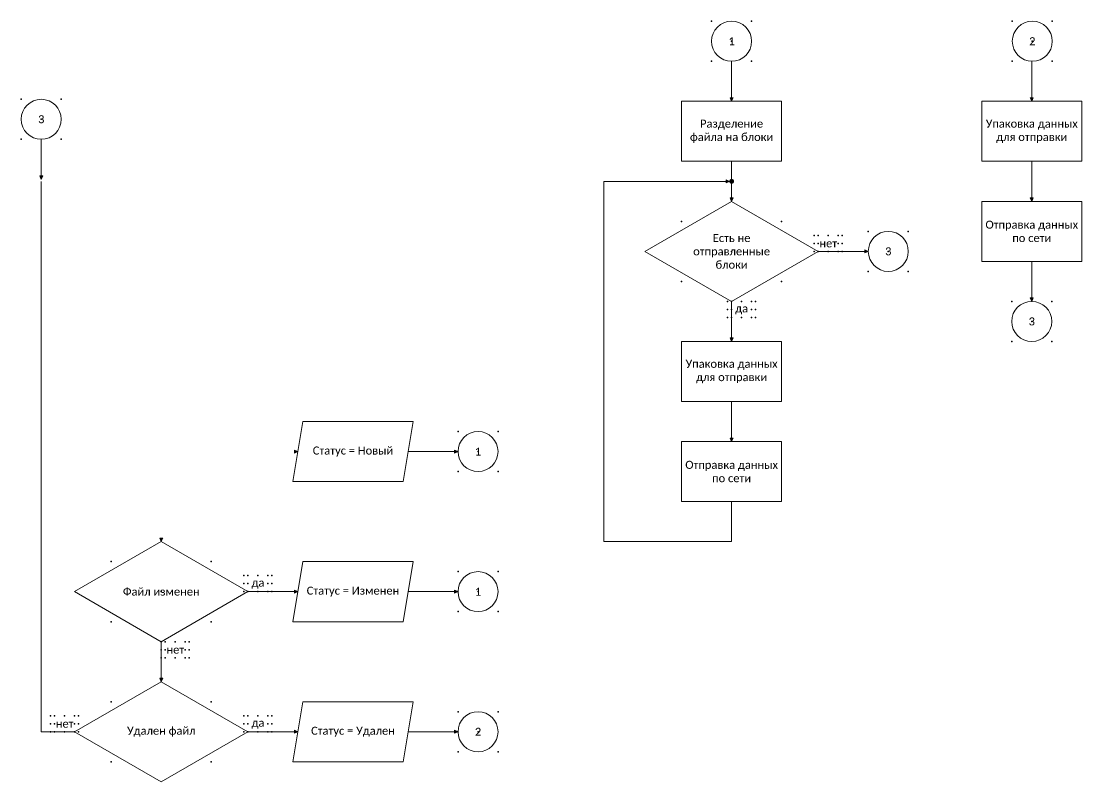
# Model space of a CAD drawing. Extents: x -1063 to 1165, y -1314 to -338.
# Drawn here: x 635 to 1165, y -1184 to -804 of the extents above; entities that cross this region are included whole.
import ezdxf

# ---------------------------------------------------------------- set-up
doc = ezdxf.new("R2010")
doc.units = 0
doc.header["$MEASUREMENT"] = 0
doc.layers.add('Невидимка', color=131, linetype='CONTINUOUS', plot=False)
doc.layers.add('Схема', color=50, linetype='CONTINUOUS', lineweight=20)

msp = doc.modelspace()

# ---------------------------------------------------------------- hatches: boundary and pattern name
at = {"layer": 'Схема'}
h = msp.add_hatch(color=256, dxfattribs=at)
h.dxf.hatch_style = 1
h.paths.add_polyline_path([(990.7, -842.43), (989.95, -842.43), (989.95, -844.18)])
h.paths.add_polyline_path([(989.95, -842.43), (989.2, -842.43), (989.95, -844.18)])
h = msp.add_hatch(color=256, dxfattribs=at)
h.dxf.hatch_style = 1
h.paths.add_polyline_path([(1140.7, -842.43), (1139.95, -842.43), (1139.95, -844.18)])
h.paths.add_polyline_path([(1139.95, -842.43), (1139.2, -842.43), (1139.95, -844.18)])
h = msp.add_hatch(color=256, dxfattribs=at)
h.dxf.hatch_style = 1
h.paths.add_polyline_path([(645.7, -881.43), (644.95, -881.43), (644.95, -883.18)])
h.paths.add_polyline_path([(644.95, -881.43), (644.2, -881.43), (644.95, -883.18)])
h = msp.add_hatch(color=256, dxfattribs=at)
h.dxf.hatch_style = 1
h.paths.add_polyline_path([(987.2, -883.43), (987.2, -884.18), (988.95, -884.18)])
h.paths.add_polyline_path([(987.2, -884.18), (987.2, -884.93), (988.95, -884.18)])
h = msp.add_hatch(color=256, dxfattribs=at)
h.dxf.hatch_style = 1
h.paths.add_polyline_path([(989.95, -883.18), (989.95, -885.18, 0.414214), (990.95, -884.18, 0.414214)])
h.paths.add_polyline_path([(989.95, -883.18, 0.414214), (988.95, -884.18, 0.414214), (989.95, -885.18)])
h = msp.add_hatch(color=256, dxfattribs=at)
h.dxf.hatch_style = 1
h.paths.add_polyline_path([(990.7, -892.43), (989.95, -892.43), (989.95, -894.18)])
h.paths.add_polyline_path([(989.95, -892.43), (989.2, -892.43), (989.95, -894.18)])
h = msp.add_hatch(color=256, dxfattribs=at)
h.dxf.hatch_style = 1
h.paths.add_polyline_path([(1140.7, -892.43), (1139.95, -892.43), (1139.95, -894.18)])
h.paths.add_polyline_path([(1139.95, -892.43), (1139.2, -892.43), (1139.95, -894.18)])
h = msp.add_hatch(color=256, dxfattribs=at)
h.dxf.hatch_style = 1
h.paths.add_polyline_path([(1056.5, -918.43), (1056.5, -919.18), (1058.25, -919.18)])
h.paths.add_polyline_path([(1056.5, -919.18), (1056.5, -919.93), (1058.25, -919.18)])
h = msp.add_hatch(color=256, dxfattribs=at)
h.dxf.hatch_style = 1
h.paths.add_polyline_path([(1140.7, -942.43), (1139.95, -942.43), (1139.95, -944.18)])
h.paths.add_polyline_path([(1139.95, -942.43), (1139.2, -942.43), (1139.95, -944.18)])
h = msp.add_hatch(color=256, dxfattribs=at)
h.dxf.hatch_style = 1
h.paths.add_polyline_path([(990.7, -962.43), (989.95, -962.43), (989.95, -964.18)])
h.paths.add_polyline_path([(989.95, -962.43), (989.2, -962.43), (989.95, -964.18)])
h = msp.add_hatch(color=256, dxfattribs=at)
h.dxf.hatch_style = 1
h.paths.add_polyline_path([(990.7, -1012.43), (989.95, -1012.43), (989.95, -1014.18)])
h.paths.add_polyline_path([(989.95, -1012.43), (989.2, -1012.43), (989.95, -1014.18)])
h = msp.add_hatch(color=256, dxfattribs=at)
h.dxf.hatch_style = 1
h.paths.add_polyline_path([(771.5, -1018.43), (771.5, -1019.18), (773.25, -1019.18)])
h.paths.add_polyline_path([(771.5, -1019.18), (771.5, -1019.93), (773.25, -1019.18)])
h = msp.add_hatch(color=256, dxfattribs=at)
h.dxf.hatch_style = 1
h.paths.add_polyline_path([(851.5, -1018.43), (851.5, -1019.18), (853.25, -1019.18)])
h.paths.add_polyline_path([(851.5, -1019.18), (851.5, -1019.93), (853.25, -1019.18)])
h = msp.add_hatch(color=256, dxfattribs=at)
h.dxf.hatch_style = 1
h.paths.add_polyline_path([(705.7, -1062.43), (704.95, -1062.43), (704.95, -1064.18)])
h.paths.add_polyline_path([(704.95, -1062.43), (704.2, -1062.43), (704.95, -1064.18)])
h = msp.add_hatch(color=256, dxfattribs=at)
h.dxf.hatch_style = 1
h.paths.add_polyline_path([(771.5, -1088.43), (771.5, -1089.18), (773.25, -1089.18)])
h.paths.add_polyline_path([(771.5, -1089.18), (771.5, -1089.93), (773.25, -1089.18)])
h = msp.add_hatch(color=256, dxfattribs=at)
h.dxf.hatch_style = 1
h.paths.add_polyline_path([(851.5, -1088.43), (851.5, -1089.18), (853.25, -1089.18)])
h.paths.add_polyline_path([(851.5, -1089.18), (851.5, -1089.93), (853.25, -1089.18)])
h = msp.add_hatch(color=256, dxfattribs=at)
h.dxf.hatch_style = 1
h.paths.add_polyline_path([(705.7, -1132.43), (704.95, -1132.43), (704.95, -1134.18)])
h.paths.add_polyline_path([(704.95, -1132.43), (704.2, -1132.43), (704.95, -1134.18)])
h = msp.add_hatch(color=256, dxfattribs=at)
h.dxf.hatch_style = 1
h.paths.add_polyline_path([(771.5, -1158.43), (771.5, -1159.18), (773.25, -1159.18)])
h.paths.add_polyline_path([(771.5, -1159.18), (771.5, -1159.93), (773.25, -1159.18)])
h = msp.add_hatch(color=256, dxfattribs=at)
h.dxf.hatch_style = 1
h.paths.add_polyline_path([(851.5, -1158.43), (851.5, -1159.18), (853.25, -1159.18)])
h.paths.add_polyline_path([(851.5, -1159.18), (851.5, -1159.93), (853.25, -1159.18)])

# ---------------------------------------------------------------- linework, layer by layer
at = {"layer": 'Невидимка'}
for p in [(979.95, -804.18), (999.95, -804.18), (1130.23, -804.18), (1150.23, -804.18), (989.95, -814.18), (989.95, -814.18), (1140.23, -814.18), (1140.23, -814.18), (979.95, -824.18), (999.95, -824.18), (1130.23, -824.18), (1150.23, -824.18), (634.95, -843.18), (654.95, -843.18), (644.95, -853.18), (644.95, -853.18), (634.95, -863.18), (654.95, -863.18), (964.95, -904.18), (1014.95, -904.18), (1031.25, -911.18), (1033.25, -911.18), (1038.25, -911.18), (1043.25, -911.18), (1045.25, -911.18), (1058.25, -909.18), (1078.25, -909.18), (1031.25, -915.18), (1033.25, -915.18), (1043.25, -915.18), (1045.25, -915.18), (989.95, -919.18), (1031.25, -919.18), (1033.25, -919.18), (1038.25, -919.18), (1043.25, -919.18), (1045.25, -919.18), (1068.25, -919.18), (1068.25, -919.18), (1058.25, -929.18), (1078.25, -929.18), (964.95, -934.18), (1014.95, -934.18), (987.95, -944.18), (987.95, -948.18), (989.95, -944.18), (989.95, -948.18), (994.95, -944.18), (999.95, -944.18), (999.95, -948.18), (1001.95, -944.18), (1001.95, -948.18), (1129.95, -944.18), (1149.95, -944.18), (987.95, -952.18), (989.95, -952.18), (994.95, -952.18), (999.95, -952.18), (1001.95, -952.18), (1139.95, -954.18), (1139.95, -954.18), (1129.95, -964.18), (1149.95, -964.18), (853.25, -1009.18), (873.25, -1009.18), (863.25, -1019.18), (863.25, -1019.18), (853.25, -1029.18), (873.25, -1029.18), (679.95, -1074.18), (729.95, -1074.18), (746.25, -1081.18), (748.25, -1081.18), (753.25, -1081.18), (758.25, -1081.18), (760.25, -1081.18), (853.25, -1079.18), (873.25, -1079.18), (746.25, -1085.18), (748.25, -1085.18), (758.25, -1085.18), (760.25, -1085.18), (704.95, -1089.18), (746.25, -1089.18), (748.25, -1089.18), (753.25, -1089.18), (758.25, -1089.18), (760.25, -1089.18), (863.25, -1089.18), (863.25, -1089.18), (853.25, -1099.18), (873.25, -1099.18), (679.95, -1104.18), (729.95, -1104.18), (704.95, -1114.18), (704.95, -1118.18), (706.95, -1114.18), (706.95, -1118.18), (711.95, -1114.18), (716.95, -1114.18), (716.95, -1118.18), (718.95, -1114.18), (718.95, -1118.18), (704.95, -1122.18), (706.95, -1122.18), (711.95, -1122.18), (716.95, -1122.18), (718.95, -1122.18), (679.95, -1144.18), (729.95, -1144.18), (853.25, -1149.18), (873.25, -1149.18), (649.65, -1151.18), (649.65, -1155.18), (651.65, -1151.18), (651.65, -1155.18), (656.65, -1151.18), (661.65, -1151.18), (661.65, -1155.18), (663.65, -1151.18), (663.65, -1155.18), (746.25, -1151.18), (746.25, -1155.18), (748.25, -1151.18), (748.25, -1155.18), (753.25, -1151.18), (758.25, -1151.18), (758.25, -1155.18), (760.25, -1151.18), (760.25, -1155.18), (649.65, -1159.18), (651.65, -1159.18), (656.65, -1159.18), (661.65, -1159.18), (663.65, -1159.18), (704.95, -1159.18), (746.25, -1159.18), (748.25, -1159.18), (753.25, -1159.18), (758.25, -1159.18), (760.25, -1159.18), (863.25, -1159.18), (863.25, -1159.18), (853.25, -1169.18), (873.25, -1169.18), (679.95, -1174.18), (729.95, -1174.18)]:
    msp.add_point(p, dxfattribs=at)
at = {"layer": 'Схема'}
for p, q in [((989.95, -824.18), (989.95, -844.18)), ((1139.95, -824.18), (1139.95, -844.18)), ((989.2, -842.43), (989.95, -844.18)), ((989.2, -842.43), (990.7, -842.43)), ((990.7, -842.43), (989.95, -844.18)), ((1139.2, -842.43), (1139.95, -844.18)), ((1139.2, -842.43), (1140.7, -842.43)), ((1140.7, -842.43), (1139.95, -844.18)), ((964.95, -844.18), (1014.95, -844.18)), ((964.95, -874.18), (964.95, -844.18)), ((1014.95, -844.18), (1014.95, -874.18)), ((1114.95, -844.18), (1164.95, -844.18)), ((1114.95, -874.18), (1114.95, -844.18)), ((1164.95, -844.18), (1164.95, -874.18)), ((644.95, -863.18), (644.95, -883.18)), ((1014.95, -874.18), (964.95, -874.18)), ((989.95, -874.18), (989.95, -894.18)), ((1164.95, -874.18), (1114.95, -874.18)), ((1139.95, -874.18), (1139.95, -894.18)), ((644.2, -881.43), (644.95, -883.18)), ((644.2, -881.43), (645.7, -881.43)), ((645.7, -881.43), (644.95, -883.18)), ((644.95, -884.18), (644.95, -1159.18)), ((926.13, -884.18), (988.95, -884.18)), ((926.13, -1064.18), (926.13, -884.18)), ((987.2, -883.43), (988.95, -884.18)), ((987.2, -884.93), (987.2, -883.43)), ((987.2, -884.93), (988.95, -884.18)), ((989.95, -894.18), (946.65, -919.18)), ((989.2, -892.43), (989.95, -894.18)), ((989.2, -892.43), (990.7, -892.43)), ((990.7, -892.43), (989.95, -894.18)), ((989.95, -894.18), (1033.25, -919.18)), ((1114.95, -894.18), (1164.95, -894.18)), ((1114.95, -924.18), (1114.95, -894.18)), ((1139.2, -892.43), (1139.95, -894.18)), ((1139.2, -892.43), (1140.7, -892.43)), ((1140.7, -892.43), (1139.95, -894.18)), ((1164.95, -894.18), (1164.95, -924.18)), ((989.95, -944.18), (946.65, -919.18)), ((989.95, -944.18), (1033.25, -919.18)), ((1033.25, -919.18), (1058.25, -919.18)), ((1056.5, -918.43), (1058.25, -919.18)), ((1056.5, -919.93), (1056.5, -918.43)), ((1056.5, -919.93), (1058.25, -919.18)), ((1164.95, -924.18), (1114.95, -924.18)), ((1139.95, -924.18), (1139.95, -944.18)), ((1139.2, -942.43), (1139.95, -944.18)), ((1139.2, -942.43), (1140.7, -942.43)), ((1140.7, -942.43), (1139.95, -944.18)), ((989.95, -944.18), (989.95, -964.18)), ((964.95, -964.18), (1014.95, -964.18)), ((964.95, -994.18), (964.95, -964.18)), ((989.2, -962.43), (989.95, -964.18)), ((989.2, -962.43), (990.7, -962.43)), ((990.7, -962.43), (989.95, -964.18)), ((1014.95, -964.18), (1014.95, -994.18)), ((1014.95, -994.18), (964.95, -994.18)), ((989.95, -994.18), (989.95, -1014.18)), ((770.75, -1034.18), (775.75, -1004.18)), ((775.75, -1004.18), (825.75, -1004.18)), ((825.75, -1004.18), (830.75, -1004.18)), ((830.75, -1004.18), (825.75, -1034.18)), ((964.95, -1014.18), (1014.95, -1014.18)), ((964.95, -1044.18), (964.95, -1014.18)), ((989.2, -1012.43), (989.95, -1014.18)), ((989.2, -1012.43), (990.7, -1012.43)), ((990.7, -1012.43), (989.95, -1014.18)), ((1014.95, -1014.18), (1014.95, -1044.18)), ((771.5, -1018.43), (773.25, -1019.18)), ((771.5, -1019.93), (771.5, -1018.43)), ((771.5, -1019.93), (773.25, -1019.18)), ((828.25, -1019.18), (853.25, -1019.18)), ((851.5, -1018.43), (853.25, -1019.18)), ((851.5, -1019.93), (851.5, -1018.43)), ((851.5, -1019.93), (853.25, -1019.18)), ((775.75, -1034.18), (770.75, -1034.18)), ((825.75, -1034.18), (775.75, -1034.18)), ((1014.95, -1044.18), (964.95, -1044.18)), ((989.95, -1044.18), (989.95, -1064.18)), ((704.95, -1064.18), (661.65, -1089.18)), ((704.2, -1062.43), (704.95, -1064.18)), ((704.2, -1062.43), (705.7, -1062.43)), ((705.7, -1062.43), (704.95, -1064.18)), ((704.95, -1064.18), (748.25, -1089.18)), ((989.95, -1064.18), (926.13, -1064.18)), ((770.75, -1104.18), (775.75, -1074.18)), ((775.75, -1074.18), (825.75, -1074.18)), ((825.75, -1074.18), (830.75, -1074.18)), ((830.75, -1074.18), (825.75, -1104.18)), ((704.95, -1114.18), (661.65, -1089.18)), ((704.95, -1114.18), (748.25, -1089.18)), ((748.25, -1089.18), (773.25, -1089.18)), ((771.5, -1088.43), (773.25, -1089.18)), ((771.5, -1089.93), (771.5, -1088.43)), ((771.5, -1089.93), (773.25, -1089.18)), ((828.25, -1089.18), (853.25, -1089.18)), ((851.5, -1088.43), (853.25, -1089.18)), ((851.5, -1089.93), (851.5, -1088.43)), ((851.5, -1089.93), (853.25, -1089.18)), ((775.75, -1104.18), (770.75, -1104.18)), ((825.75, -1104.18), (775.75, -1104.18)), ((704.95, -1114.18), (704.95, -1134.18)), ((704.95, -1134.18), (661.65, -1159.18)), ((704.2, -1132.43), (704.95, -1134.18)), ((704.2, -1132.43), (705.7, -1132.43)), ((705.7, -1132.43), (704.95, -1134.18)), ((704.95, -1134.18), (748.25, -1159.18)), ((770.75, -1174.18), (775.75, -1144.18)), ((775.75, -1144.18), (825.75, -1144.18)), ((825.75, -1144.18), (830.75, -1144.18)), ((830.75, -1144.18), (825.75, -1174.18)), ((661.65, -1159.18), (644.95, -1159.18)), ((704.95, -1184.18), (661.65, -1159.18)), ((704.95, -1184.18), (748.25, -1159.18)), ((748.25, -1159.18), (773.25, -1159.18)), ((771.5, -1158.43), (773.25, -1159.18)), ((771.5, -1159.93), (771.5, -1158.43)), ((771.5, -1159.93), (773.25, -1159.18)), ((828.25, -1159.18), (853.25, -1159.18)), ((851.5, -1158.43), (853.25, -1159.18)), ((851.5, -1159.93), (851.5, -1158.43)), ((851.5, -1159.93), (853.25, -1159.18)), ((775.75, -1174.18), (770.75, -1174.18)), ((825.75, -1174.18), (775.75, -1174.18))]:
    msp.add_line(p, q, dxfattribs=at)
for centre, radius in [((989.95, -814.18), 10), ((1140.23, -814.18), 10), ((644.95, -853.18), 10), ((989.95, -884.18), 1), ((1068.25, -919.18), 10), ((1139.95, -954.18), 10), ((863.25, -1019.18), 10), ((863.25, -1089.18), 10), ((863.25, -1159.18), 10)]:
    msp.add_circle(centre, radius, dxfattribs=at)

# ---------------------------------------------------------------- texts
at = {"layer": 'Схема', "char_height": 4, "attachment_point": 5}
for s, width, insert in [('{\\fCalibri|b0|i0|c204|p34;1}', 20, (989.95, -814.18)), ('{\\fCalibri|b0|i0|c204|p34;2}', 20, (1140.23, -814.18)), ('{\\fCalibri|b0|i0|c204|p34;3}', 20, (644.95, -853.18)), ('{\\fCalibri|b0|i0|c204|p34;Разделение \\Pфайла на блоки}', 50, (989.95, -859.18)), ('{\\fCalibri|b0|i0|c204|p34;Упаковка данных для отправки}', 50, (1139.95, -859.18)), ('{\\fCalibri|b0|i0|c204|p34;Отправка данных по сети}', 50, (1139.95, -909.18)), ('{\\fCalibri|b0|i0|c204|p34;Есть не отправленные блоки}', 50, (989.95, -919.18)), ('{\\fCalibri|b0|i0|c204|p34;нет}', 10, (1038.25, -915.18)), ('{\\fCalibri|b0|i0|c204|p34;3}', 20, (1068.25, -919.18)), ('{\\fCalibri|b0|i0|c204|p34;да}', 10, (994.95, -948.18)), ('{\\fCalibri|b0|i0|c204|p34;3}', 20, (1139.95, -954.18)), ('{\\fCalibri|b0|i0|c204|p34;Упаковка данных для отправки}', 50, (989.95, -979.18)), ('{\\fCalibri|b0|i0|c204|p34;Статус = Новый}', 50, (800.75, -1019.18)), ('{\\fCalibri|b0|i0|c204|p34;1}', 20, (863.25, -1019.18)), ('{\\fCalibri|b0|i0|c204|p34;Отправка данных по сети}', 50, (989.95, -1029.18)), ('{\\fCalibri|b0|i0|c204|p34;да}', 10, (753.25, -1085.18)), ('{\\fCalibri|b0|i0|c204|p34;Файл изменен}', 50, (704.95, -1089.18)), ('{\\fCalibri|b0|i0|c204|p34;Статус = Изменен}', 50, (800.75, -1089.18)), ('{\\fCalibri|b0|i0|c204|p34;1}', 20, (863.25, -1089.18)), ('{\\fCalibri|b0|i0|c204|p34;нет}', 10, (711.95, -1118.18)), ('{\\fCalibri|b0|i0|c204|p34;нет}', 10, (656.65, -1155.18)), ('{\\fCalibri|b0|i0|c204|p34;да}', 10, (753.25, -1155.18)), ('{\\fCalibri|b0|i0|c204|p34;Удален файл}', 50, (704.95, -1159.18)), ('{\\fCalibri|b0|i0|c204|p34;Статус = Удален}', 50, (800.75, -1159.18)), ('{\\fCalibri|b0|i0|c204|p34;2}', 20, (863.25, -1159.18))]:
    msp.add_mtext_dynamic_manual_height_columns(s, width=width, gutter_width=20, heights=[0], dxfattribs=dict(at, insert=insert))

doc.saveas('drawing.dxf')
